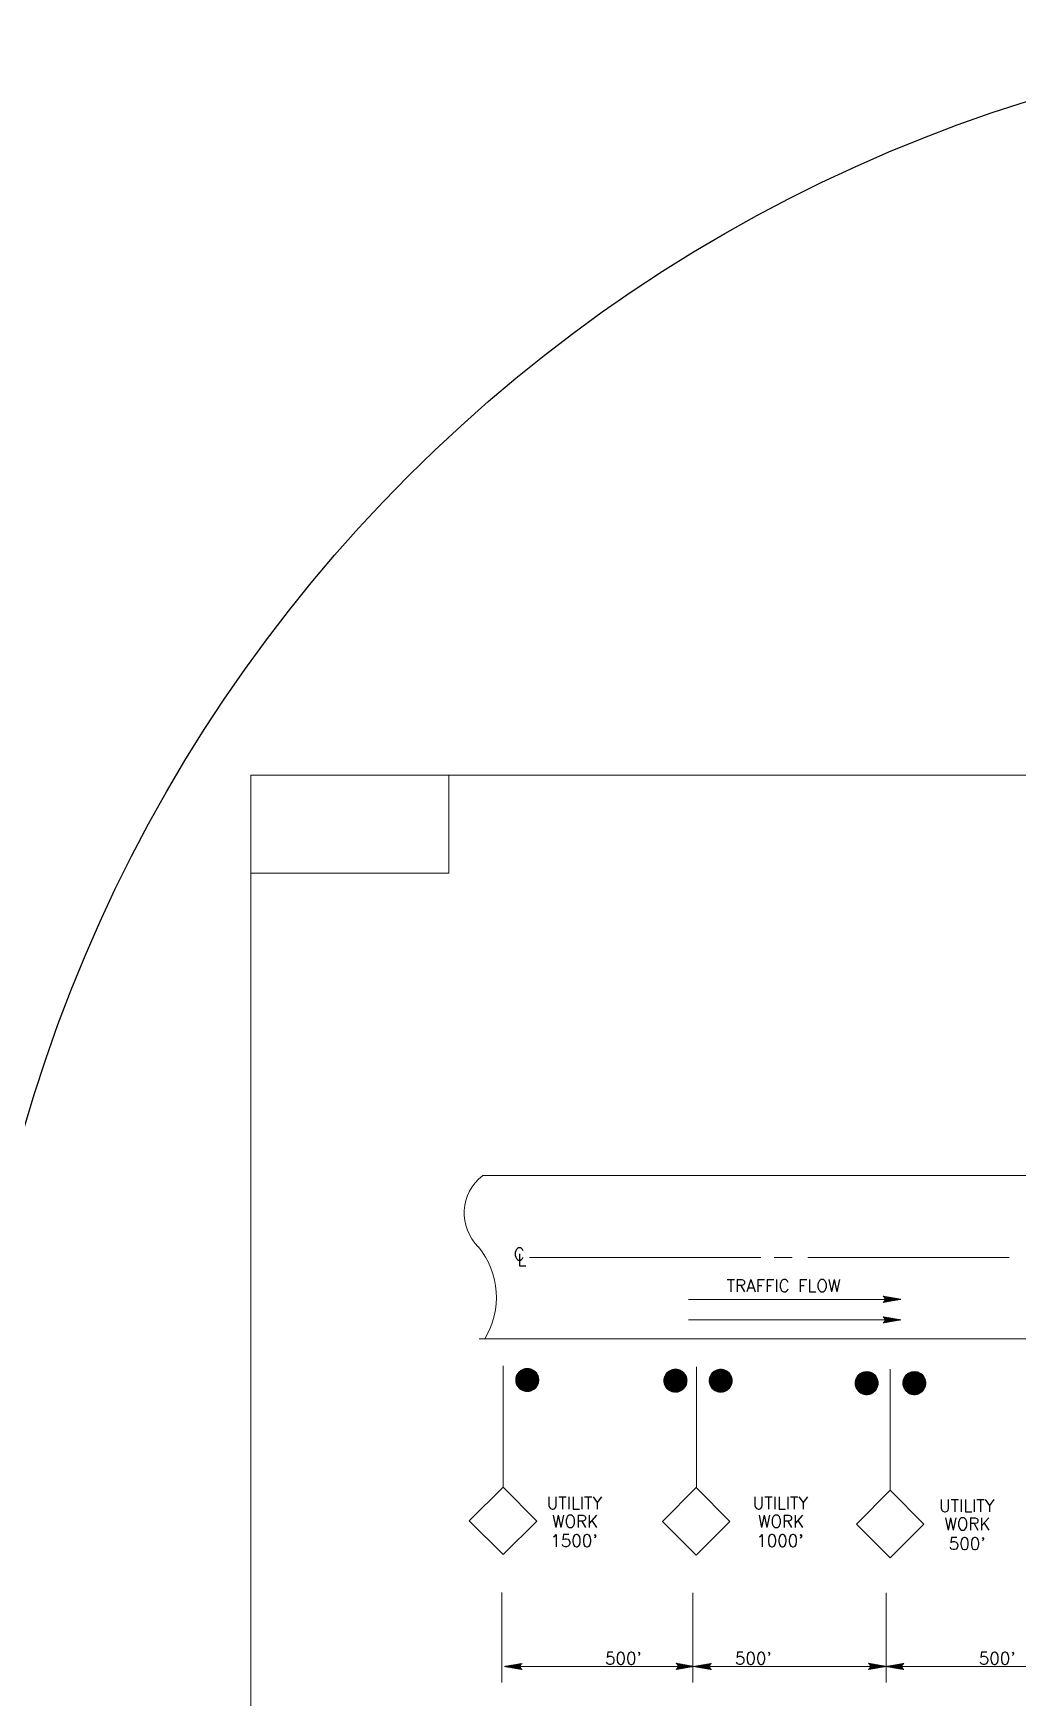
# Model space of a CAD drawing. Header units: feet. Extents: x -16154 to 3860, y -1534289809 to -1534279773.
# Drawn here: x -10083 to -9480, y -1534285388 to -1534284369 of the extents above; entities that cross this region are included whole.
import ezdxf
from ezdxf.enums import TextEntityAlignment as Align

# ---------------------------------------------------------------- set-up
doc = ezdxf.new("R2010")
doc.units = ezdxf.units.FT
doc.header["$MEASUREMENT"] = 0
for name, color, linetype, lineweight in [('16', 135, 'Continuous', 0), ('DoubleLaneStreetTRAFFIC_003 - 16', 135, 'Continuous', 0), ('DoubleLaneStreetTRAFFIC_003 - 4', 135, 'Continuous', 0), ('Level 18', 7, 'Continuous', 0), ('Level 3', 7, 'Continuous', 0), ('Level 63', 7, 'Continuous', 0)]:
    doc.layers.add(name, color=color, linetype=linetype, lineweight=lineweight)
doc.styles.add('ROMANS', font='romans.shx', dxfattribs={"height": 6.56168})

# ---------------------------------------------------------------- blocks, each defined once
blk = doc.blocks.new('*U4')
at = {"layer": 'Level 63', "color": 7, "linetype": 'Continuous', "lineweight": 0, "flags": 128}
blk.add_lwpolyline([(816.6, -518.9), (816.6, 518.9), (-816.6, 518.9), (-816.6, -518.9)], close=True, dxfattribs=at)
blk = doc.blocks.new('*U3')
at = {"layer": 'Level 3', "color": 7, "linetype": 'Continuous', "lineweight": 0, "flags": 128}
blk.add_lwpolyline([(-816.6, 518.9), (-695.3, 518.9), (-695.3, 458.8), (-816.6, 458.8)], close=True, dxfattribs=at)
at = {"layer": 'Level 63', "color": 7, "linetype": 'Continuous', "lineweight": 0}
blk.add_blockref('*U4', (0, 0), dxfattribs=at)
blk = doc.blocks.new('AHSOL')
at = {"layer": '16', "color": 135, "linetype": 'Continuous'}
for p, q in [((0.0003, 0.0003), (-0.0948, 0.0167)), ((0.0003, 0.0003), (-0.0948, -0.0161)), ((-0.0947, 0.0167), (-0.0946, 0.0167)), ((-0.0928, 0.0164), (-0.0654, -0.011)), ((-0.0919, 0.0148), (-0.0907, 0.016)), ((-0.0893, 0.0127), (-0.0867, 0.0153)), ((-0.0893, -0.0151), (-0.063, 0.0112)), ((-0.0876, 0.0098), (-0.0827, 0.0147)), ((-0.0872, 0.0154), (-0.0614, -0.0103)), ((-0.0865, -0.0077), (-0.0669, 0.0119)), ((-0.086, 0.0067), (-0.0788, 0.014)), ((-0.085, 0.0031), (-0.0748, 0.0133)), ((-0.085, -0.0015), (-0.0709, 0.0126)), ((-0.085, 0.0039), (-0.0694, -0.0117)), ((-0.0837, -0.0142), (-0.059, 0.0106)), ((-0.0816, 0.0144), (-0.0575, -0.0096)), ((-0.0781, -0.0132), (-0.055, 0.0099)), ((-0.076, 0.0135), (-0.0535, -0.009)), ((-0.0725, -0.0122), (-0.0511, 0.0092)), ((-0.0704, 0.0125), (-0.0496, -0.0083)), ((-0.0669, -0.0113), (-0.0471, 0.0085)), ((-0.0647, 0.0115), (-0.0456, -0.0076)), ((-0.0613, -0.0103), (-0.0432, 0.0078)), ((-0.0591, 0.0106), (-0.0416, -0.0069)), ((-0.0557, -0.0093), (-0.0392, 0.0071)), ((-0.0535, 0.0096), (-0.0377, -0.0062)), ((-0.0501, -0.0084), (-0.0353, 0.0065)), ((-0.0479, 0.0086), (-0.0337, -0.0055)), ((-0.0445, -0.0074), (-0.0313, 0.0058)), ((-0.0423, 0.0077), (-0.0298, -0.0049)), ((-0.0389, -0.0064), (-0.0273, 0.0051)), ((-0.0367, 0.0067), (-0.0258, -0.0042)), ((-0.0333, -0.0055), (-0.0234, 0.0044)), ((-0.0311, 0.0057), (-0.0219, -0.0035)), ((-0.0277, -0.0045), (-0.0194, 0.0037)), ((-0.0255, 0.0048), (-0.0179, -0.0028)), ((-0.022, -0.0035), (-0.0155, 0.0031)), ((-0.0199, 0.0038), (-0.0139, -0.0021)), ((-0.0164, -0.0026), (-0.0115, 0.0024)), ((-0.0143, 0.0028), (-0.01, -0.0015)), ((-0.0108, -0.0016), (-0.0075, 0.0017)), ((-0.0087, 0.0019), (-0.006, -0.0008)), ((-0.0052, -0.0006), (-0.0036, 0.001)), ((-0.0031, 0.0009), (-0.0021, -0.0001)), ((-0.0935, -0.0153), (-0.0931, -0.0158)), ((-0.0909, -0.0133), (-0.0891, -0.0151)), ((-0.0885, -0.0111), (-0.0852, -0.0144)), ((-0.0868, -0.0082), (-0.0812, -0.0137)), ((-0.0857, -0.0046), (-0.0773, -0.013)), ((-0.085, -0.0007), (-0.0733, -0.0124))]:
    blk.add_line(p, q, dxfattribs=at)
at = {"layer": '16', "color": 135, "linetype": 'Continuous', "flags": 128}
blk.add_lwpolyline([(-0.0948, 0.0167), (0.0003, 0.0003), (-0.0948, -0.0161), (-0.0925, -0.0148), (-0.0915, -0.0138), (-0.0902, -0.0128), (-0.0889, -0.0115), (-0.0883, -0.0108), (-0.0873, -0.0092), (-0.0866, -0.0079), (-0.086, -0.0066), (-0.0856, -0.0043), (-0.0853, -0.003), (-0.085, -0.002), (-0.085, 0.0023), (-0.085, 0.0043), (-0.086, 0.0066), (-0.0866, 0.0082), (-0.0876, 0.0098), (-0.0883, 0.0108), (-0.0889, 0.0118), (-0.0896, 0.0131), (-0.0909, 0.0141), (-0.0919, 0.0148), (-0.0925, 0.0154), (-0.0935, 0.0161)], close=True, dxfattribs=at)
at = {"layer": '16', "color": 135, "linetype": 'Continuous'}
blk.add_arc((-0.1036, 0.0003), 0.0186, 298.07249, 61.92751, dxfattribs=at)
blk = doc.blocks.new('*U177')
at = {"layer": 'DoubleLaneStreetTRAFFIC_003 - 4', "color": 135, "linetype": 'Continuous', "ltscale": 1.522829}
for p, q in [((-618.8, 272), (455.2, 272)), ((-590, 221.8), (-537.9, 221.8)), ((-448.1, 221.8), (-590, 221.8)), ((-428.9, 221.8), (-439.9, 221.8)), ((-295.9, 221.8), (-419.3, 221.8)), ((-492.4, 196.2), (-362.4, 196.2)), ((-492.4, 183.6), (-362.4, 183.6)), ((-620.7, 172.1), (463.1, 172.1)), ((-606.1, 155.4), (-606.1, 81.2)), ((-598.3, 147.3), (-591.8, 153.9)), ((-598.3, 147), (-591.4, 153.9)), ((-598.3, 146.6), (-591, 153.9)), ((-598.3, 146.3), (-590.7, 153.9)), ((-598.3, 147.7), (-592.2, 153.8)), ((-598.3, 146), (-590.4, 153.8)), ((-598.2, 148.1), (-592.6, 153.8)), ((-598.2, 145.6), (-590.1, 153.8)), ((-598.2, 145.4), (-589.8, 153.7)), ((-598.1, 148.6), (-593, 153.7)), ((-598.1, 145.1), (-589.5, 153.7)), ((-598, 144.8), (-589.2, 153.6)), ((-597.9, 149.1), (-593.5, 153.5)), ((-597.9, 144.5), (-589, 153.5)), ((-597.8, 144.3), (-588.7, 153.4)), ((-597.7, 149.7), (-594.1, 153.3)), ((-597.7, 144), (-588.4, 153.3)), ((-597.6, 143.8), (-588.2, 153.2)), ((-597.5, 143.5), (-588, 153.1)), ((-594.7, 153), (-585.1, 143.4)), ((-594.4, 153.1), (-585, 143.7)), ((-594.2, 153.2), (-584.8, 143.9)), ((-593.9, 153.4), (-584.7, 144.1)), ((-593.7, 153.5), (-584.6, 144.4)), ((-593.4, 153.5), (-584.5, 144.7)), ((-593.2, 153.6), (-584.5, 144.9)), ((-592.9, 153.7), (-584.4, 145.2)), ((-592.6, 153.8), (-584.3, 145.5)), ((-592.3, 153.8), (-584.3, 145.8)), ((-592, 153.8), (-584.2, 146.1)), ((-591.6, 153.9), (-584.2, 146.5)), ((-591.3, 153.9), (-584.2, 146.8)), ((-590.9, 153.9), (-584.2, 147.2)), ((-590.5, 153.8), (-584.2, 147.5)), ((-590.1, 153.8), (-584.3, 147.9)), ((-589.7, 153.7), (-584.4, 148.4)), ((-589.2, 153.6), (-584.5, 148.9)), ((-588.7, 153.4), (-584.7, 149.4)), ((-588, 153.1), (-585, 150)), ((-507.5, 147), (-501.1, 153.4)), ((-507.5, 146.6), (-500.7, 153.4)), ((-507.5, 146.3), (-500.4, 153.4)), ((-507.5, 145.9), (-500.1, 153.4)), ((-507.5, 145.6), (-499.7, 153.4)), ((-507.5, 147.4), (-501.5, 153.3)), ((-507.5, 145.3), (-499.4, 153.3)), ((-507.4, 147.8), (-502, 153.3)), ((-507.4, 145), (-499.1, 153.3)), ((-507.3, 144.7), (-498.8, 153.2)), ((-507.3, 148.3), (-502.4, 153.1)), ((-507.3, 144.4), (-498.5, 153.1)), ((-507.2, 144.1), (-498.3, 153.1)), ((-507.1, 148.8), (-503, 153)), ((-507.1, 143.9), (-498, 153)), ((-502.8, 153), (-493.8, 144.1)), ((-502.5, 153.1), (-493.7, 144.4)), ((-502.2, 153.2), (-493.7, 144.6)), ((-501.9, 153.3), (-493.6, 144.9)), ((-501.6, 153.3), (-493.5, 145.2)), ((-501.3, 153.4), (-493.5, 145.5)), ((-501, 153.4), (-493.5, 145.8)), ((-500.7, 153.4), (-493.4, 146.2)), ((-500.3, 153.4), (-493.4, 146.5)), ((-499.9, 153.4), (-493.5, 146.9)), ((-499.5, 153.4), (-493.5, 147.3)), ((-499.1, 153.3), (-493.6, 147.7)), ((-498.7, 153.2), (-493.7, 148.2)), ((-498.1, 153), (-493.8, 148.7)), ((-487.6, 154.9), (-487.6, 80.7)), ((-479.8, 147), (-473.4, 153.4)), ((-479.8, 146.6), (-473, 153.4)), ((-479.8, 146.2), (-472.7, 153.4)), ((-479.8, 145.9), (-472.3, 153.4)), ((-479.8, 145.6), (-472, 153.4)), ((-479.8, 147.4), (-473.8, 153.3)), ((-479.7, 147.8), (-474.2, 153.3)), ((-479.7, 145.3), (-471.7, 153.3)), ((-479.7, 145), (-471.4, 153.3)), ((-479.6, 144.7), (-471.1, 153.2)), ((-479.6, 148.3), (-474.7, 153.1)), ((-479.5, 144.4), (-470.8, 153.1)), ((-479.5, 144.1), (-470.5, 153.1)), ((-479.4, 148.8), (-475.2, 153)), ((-475.2, 153), (-466.2, 143.9)), ((-475, 153.1), (-466.1, 144.2)), ((-474.7, 153.1), (-466, 144.4)), ((-474.4, 153.2), (-465.9, 144.7)), ((-474.1, 153.3), (-465.8, 145)), ((-473.8, 153.3), (-465.8, 145.3)), ((-473.5, 153.4), (-465.8, 145.6)), ((-473.2, 153.4), (-465.7, 145.9)), ((-472.8, 153.4), (-465.7, 146.3)), ((-472.5, 153.4), (-465.7, 146.7)), ((-472.1, 153.4), (-465.8, 147)), ((-471.7, 153.3), (-465.8, 147.4)), ((-471.3, 153.2), (-465.9, 147.9)), ((-470.8, 153.1), (-466, 148.3)), ((-368.9, 153.4), (-368.9, 79.2)), ((-598.3, 147.8), (-590.3, 139.8)), ((-598.3, 147.5), (-590.6, 139.8)), ((-598.3, 147.1), (-591, 139.8)), ((-598.3, 146.8), (-591.3, 139.8)), ((-598.3, 146.4), (-591.7, 139.8)), ((-598.3, 146), (-592.1, 139.8)), ((-598.2, 148.1), (-590, 139.9)), ((-598.2, 145.6), (-592.5, 139.9)), ((-598.1, 148.7), (-589.4, 140)), ((-598.1, 148.4), (-589.7, 139.9)), ((-598.1, 145.2), (-592.9, 140)), ((-598, 148.9), (-589.2, 140.1)), ((-598, 144.7), (-593.4, 140.1)), ((-597.9, 149.2), (-588.9, 140.2)), ((-597.8, 149.4), (-588.6, 140.3)), ((-597.8, 144.1), (-594, 140.3)), ((-597.7, 149.7), (-588.4, 140.4)), ((-597.6, 149.9), (-588.1, 140.5)), ((-597.5, 150.2), (-587.9, 140.6)), ((-597.4, 143.3), (-587.7, 152.9)), ((-597.4, 143.4), (-594.7, 140.6)), ((-597.3, 150.4), (-594.9, 152.9)), ((-597.3, 150.4), (-587.7, 140.7)), ((-597.2, 143.1), (-587.5, 152.8)), ((-597.2, 150.6), (-587.5, 140.9)), ((-597.1, 142.9), (-587.3, 152.7)), ((-597.1, 150.8), (-587.3, 141)), ((-597, 142.7), (-587.1, 152.5)), ((-596.9, 151), (-587.1, 141.2)), ((-596.8, 142.5), (-586.9, 152.4)), ((-596.8, 151.2), (-586.9, 141.3)), ((-596.6, 142.3), (-586.7, 152.2)), ((-596.6, 151.4), (-586.7, 141.5)), ((-596.5, 142.1), (-586.5, 152)), ((-596.4, 151.6), (-586.5, 141.6)), ((-596.3, 141.9), (-586.3, 151.9)), ((-596.3, 151.8), (-586.3, 141.8)), ((-596.1, 152), (-586.1, 142)), ((-596.1, 141.7), (-586.2, 151.7)), ((-596, 141.6), (-586, 151.5)), ((-595.9, 152.1), (-586, 142.2)), ((-595.8, 141.4), (-585.8, 151.3)), ((-595.7, 152.3), (-585.8, 142.4)), ((-595.6, 141.2), (-585.7, 151.1)), ((-595.5, 152.5), (-585.6, 142.6)), ((-595.4, 141.1), (-585.5, 150.9)), ((-595.3, 152.6), (-585.5, 142.8)), ((-595.2, 140.9), (-585.4, 150.7)), ((-595.1, 152.7), (-585.3, 143)), ((-594.9, 152.9), (-585.2, 143.2)), ((-594.9, 140.8), (-585.2, 150.5)), ((-594.7, 140.7), (-585.1, 150.3)), ((-594.5, 140.6), (-585, 150)), ((-594.2, 140.4), (-584.9, 149.8)), ((-594, 140.3), (-584.8, 149.6)), ((-593.7, 140.2), (-584.7, 149.3)), ((-593.5, 140.1), (-584.6, 149.1)), ((-593.2, 140), (-584.5, 148.8)), ((-592.9, 140), (-584.4, 148.5)), ((-592.7, 139.9), (-584.3, 148.2)), ((-592.4, 139.9), (-584.3, 147.9)), ((-592, 139.8), (-584.2, 147.6)), ((-591.7, 139.8), (-584.2, 147.3)), ((-591.4, 139.8), (-584.2, 146.9)), ((-591, 139.8), (-584.2, 146.6)), ((-590.6, 139.8), (-584.2, 146.2)), ((-590.2, 139.8), (-584.3, 145.8)), ((-589.8, 139.9), (-584.4, 145.4)), ((-589.3, 140), (-584.5, 144.9)), ((-588.8, 140.2), (-584.6, 144.4)), ((-588.2, 140.5), (-584.9, 143.8)), ((-587.4, 140.9), (-585.4, 143)), ((-587.1, 152.5), (-585.5, 151)), ((-507.5, 147.5), (-499.4, 139.4)), ((-507.5, 147.2), (-499.7, 139.4)), ((-507.5, 146.8), (-500, 139.3)), ((-507.5, 146.5), (-500.3, 139.3)), ((-507.5, 146.2), (-500.7, 139.3)), ((-507.5, 145.8), (-501.1, 139.3)), ((-507.5, 145.4), (-501.5, 139.4)), ((-507.4, 147.8), (-499.1, 139.4)), ((-507.4, 145), (-501.9, 139.4)), ((-507.3, 148.3), (-498.5, 139.6)), ((-507.3, 148.1), (-498.8, 139.5)), ((-507.3, 144.5), (-502.4, 139.6)), ((-507.2, 148.6), (-498.2, 139.7)), ((-507.1, 148.9), (-498, 139.8)), ((-507.1, 144), (-502.9, 139.7)), ((-507, 143.6), (-497.8, 152.9)), ((-507, 149.1), (-497.7, 139.9)), ((-506.9, 143.4), (-497.5, 152.8)), ((-506.9, 149.4), (-497.5, 140)), ((-506.9, 143.4), (-503.5, 140)), ((-506.8, 149.4), (-503.6, 152.7)), ((-506.8, 143.1), (-497.3, 152.6)), ((-506.8, 149.6), (-497.2, 140.1)), ((-506.6, 142.9), (-497, 152.5)), ((-506.6, 149.8), (-497, 140.2)), ((-506.5, 142.7), (-496.8, 152.4)), ((-506.5, 150.1), (-496.8, 140.4)), ((-506.4, 150.3), (-504.4, 152.2)), ((-506.4, 142.5), (-496.6, 152.2)), ((-506.4, 150.3), (-496.6, 140.5)), ((-506.2, 142.3), (-496.4, 152.1)), ((-506.2, 150.5), (-496.4, 140.6)), ((-506.1, 142.1), (-496.2, 152)), ((-506.1, 150.7), (-496.2, 140.8)), ((-505.9, 141.9), (-496, 151.8)), ((-505.9, 150.9), (-496, 140.9)), ((-505.8, 141.7), (-495.8, 151.6)), ((-505.7, 151.1), (-495.8, 141.1)), ((-505.6, 141.5), (-495.6, 151.5)), ((-505.6, 151.3), (-495.6, 141.3)), ((-505.4, 151.4), (-495.4, 141.5)), ((-505.4, 141.3), (-495.4, 151.3)), ((-505.2, 151.6), (-495.2, 141.6)), ((-505.2, 141.1), (-495.3, 151.1)), ((-505.1, 141), (-495.1, 150.9)), ((-505, 151.8), (-495.1, 141.8)), ((-504.9, 140.8), (-495, 150.7)), ((-504.8, 151.9), (-494.9, 142)), ((-504.7, 140.7), (-494.8, 150.5)), ((-504.6, 152.1), (-494.8, 142.2)), ((-504.5, 140.5), (-494.7, 150.3)), ((-504.4, 152.2), (-494.6, 142.4)), ((-504.2, 152.4), (-494.5, 142.6)), ((-504.2, 140.4), (-494.5, 150.1)), ((-504, 152.5), (-494.4, 142.9)), ((-504, 140.2), (-494.4, 149.9)), ((-503.8, 152.6), (-494.2, 143.1)), ((-503.8, 140.1), (-494.3, 149.7)), ((-503.6, 140), (-494.1, 149.4)), ((-503.5, 152.7), (-494.1, 143.3)), ((-503.3, 152.8), (-494, 143.6)), ((-503.3, 139.9), (-494, 149.2)), ((-503.1, 139.8), (-493.9, 148.9)), ((-503, 152.9), (-493.9, 143.8)), ((-502.5, 139.6), (-493.7, 148.4)), ((-502.3, 139.5), (-493.7, 148.1)), ((-502, 139.5), (-493.6, 147.8)), ((-501.4, 139.4), (-493.5, 147.2)), ((-501.1, 139.3), (-493.5, 146.9)), ((-500.7, 139.3), (-493.4, 146.6)), ((-500, 139.3), (-493.5, 145.9)), ((-499.6, 139.4), (-493.5, 145.5)), ((-499.2, 139.4), (-493.6, 145.1)), ((-498.7, 139.5), (-493.7, 144.6)), ((-498.2, 139.7), (-493.8, 144.1)), ((-497.7, 139.9), (-494, 143.5)), ((-497.6, 152.8), (-494.1, 149.3)), ((-496.9, 140.3), (-494.4, 142.8)), ((-496.8, 152.4), (-494.5, 150)), ((-479.8, 147.3), (-471.9, 139.4)), ((-479.8, 147), (-472.2, 139.3)), ((-479.8, 146.6), (-472.5, 139.3)), ((-479.8, 146.3), (-472.9, 139.3)), ((-479.8, 145.9), (-473.2, 139.3)), ((-479.8, 145.5), (-473.6, 139.4)), ((-479.7, 147.9), (-471.3, 139.5)), ((-479.7, 147.6), (-471.6, 139.4)), ((-479.7, 145.1), (-474, 139.4)), ((-479.6, 148.2), (-471, 139.5)), ((-479.6, 144.6), (-474.5, 139.5)), ((-479.5, 148.4), (-470.7, 139.6)), ((-479.5, 144.2), (-475, 139.7)), ((-479.4, 143.9), (-470.3, 153)), ((-479.4, 148.7), (-470.4, 139.7)), ((-479.3, 143.6), (-470, 152.9)), ((-479.3, 149), (-470.2, 139.8)), ((-479.3, 143.6), (-475.5, 139.9)), ((-479.2, 143.4), (-469.8, 152.7)), ((-479.2, 149.2), (-469.9, 139.9)), ((-479.1, 149.4), (-475.8, 152.7)), ((-479.1, 149.4), (-469.7, 140)), ((-479, 143.1), (-469.5, 152.6)), ((-479, 149.7), (-469.5, 140.1)), ((-478.9, 142.9), (-469.3, 152.5)), ((-478.9, 149.9), (-469.2, 140.3)), ((-478.9, 142.9), (-476.3, 140.2)), ((-478.8, 142.7), (-469.1, 152.4)), ((-478.7, 150.2), (-476.6, 152.3)), ((-478.7, 142.5), (-468.9, 152.2)), ((-478.7, 150.1), (-469, 140.4)), ((-478.6, 150.3), (-468.8, 140.5)), ((-478.5, 142.3), (-468.7, 152.1)), ((-478.5, 150.5), (-468.6, 140.7)), ((-478.4, 142.1), (-468.5, 151.9)), ((-478.3, 150.7), (-468.4, 140.8)), ((-478.2, 141.9), (-468.3, 151.8)), ((-478.1, 150.9), (-468.2, 141)), ((-478, 141.7), (-468.1, 151.6)), ((-478, 151.1), (-468, 141.2)), ((-477.9, 141.5), (-467.9, 151.5)), ((-477.8, 151.3), (-467.8, 141.3)), ((-477.7, 141.3), (-467.7, 151.3)), ((-477.6, 151.5), (-467.6, 141.5)), ((-477.5, 141.1), (-467.5, 151.1)), ((-477.4, 151.7), (-467.5, 141.7)), ((-477.3, 141), (-467.4, 150.9)), ((-477.2, 151.8), (-467.3, 141.9)), ((-477.1, 140.8), (-467.2, 150.7)), ((-477, 152), (-467.2, 142.1)), ((-476.9, 140.7), (-467.1, 150.5)), ((-476.8, 152.1), (-467, 142.3)), ((-476.7, 140.5), (-466.9, 150.3)), ((-476.6, 152.3), (-466.9, 142.5)), ((-476.5, 140.4), (-466.8, 150.1)), ((-476.4, 152.4), (-466.7, 142.7)), ((-476.3, 140.2), (-466.7, 149.9)), ((-476.2, 152.5), (-466.6, 142.9)), ((-476.1, 140.1), (-466.5, 149.6)), ((-476, 152.7), (-466.5, 143.2)), ((-475.8, 140), (-466.4, 149.4)), ((-475.7, 152.8), (-466.4, 143.4)), ((-475.6, 139.9), (-466.3, 149.2)), ((-475.5, 152.9), (-466.3, 143.7)), ((-475.3, 139.8), (-466.2, 148.9)), ((-475.1, 139.7), (-466.1, 148.7)), ((-474.8, 139.6), (-466, 148.4)), ((-474.5, 139.5), (-465.9, 148.1)), ((-474.2, 139.5), (-465.9, 147.8)), ((-473.9, 139.4), (-465.8, 147.5)), ((-473.6, 139.4), (-465.8, 147.2)), ((-473.3, 139.3), (-465.7, 146.9)), ((-473, 139.3), (-465.7, 146.6)), ((-472.6, 139.3), (-465.7, 146.2)), ((-472.3, 139.3), (-465.7, 145.8)), ((-471.9, 139.4), (-465.8, 145.5)), ((-471.4, 139.4), (-465.8, 145)), ((-471, 139.5), (-465.9, 144.6)), ((-470.5, 139.7), (-466.1, 144.1)), ((-470.3, 152.9), (-466.2, 148.9)), ((-469.9, 139.9), (-466.3, 143.5)), ((-469.6, 152.7), (-466.5, 149.5)), ((-468.8, 152.2), (-467, 150.4)), ((-390.4, 145.5), (-384, 151.9)), ((-390.4, 145.2), (-383.6, 151.9)), ((-390.4, 144.8), (-383.3, 151.9)), ((-390.4, 144.5), (-382.9, 151.9)), ((-390.4, 144.1), (-382.6, 151.9)), ((-390.4, 145.6), (-382.6, 137.9)), ((-390.4, 145.2), (-383, 137.8)), ((-390.4, 144.9), (-383.3, 137.8)), ((-390.4, 144.5), (-383.7, 137.8)), ((-390.4, 144.1), (-384.1, 137.9)), ((-390.3, 145.9), (-384.4, 151.8)), ((-390.3, 143.8), (-382.3, 151.8)), ((-390.3, 143.5), (-382, 151.8)), ((-390.3, 146.2), (-382, 137.9)), ((-390.3, 145.9), (-382.3, 137.9)), ((-390.3, 143.7), (-384.5, 137.9)), ((-390.2, 146.4), (-384.8, 151.8)), ((-390.2, 143.2), (-381.7, 151.7)), ((-390.2, 146.5), (-381.7, 138)), ((-390.2, 143.3), (-384.9, 138)), ((-390.1, 142.9), (-381.4, 151.7)), ((-390.1, 146.8), (-385.3, 151.6)), ((-390.1, 147), (-381.2, 138.2)), ((-390.1, 146.8), (-381.5, 138.1)), ((-390.1, 142.8), (-385.4, 138.1)), ((-390, 142.7), (-381.1, 151.6)), ((-390, 147.3), (-380.9, 138.2)), ((-389.9, 147.4), (-385.8, 151.5)), ((-389.9, 142.4), (-380.9, 151.5)), ((-389.9, 147.5), (-380.7, 138.3)), ((-389.8, 142.2), (-380.6, 151.4)), ((-389.8, 147.8), (-380.4, 138.4)), ((-389.7, 141.9), (-380.4, 151.3)), ((-389.7, 148), (-386.5, 151.2)), ((-389.6, 141.7), (-380.1, 151.2)), ((-389.6, 148), (-380.2, 138.6)), ((-389.5, 141.4), (-379.9, 151)), ((-389.5, 148.3), (-379.9, 138.7)), ((-389.4, 141.2), (-379.7, 150.9)), ((-389.4, 148.5), (-379.7, 138.8)), ((-389.3, 148.7), (-379.5, 138.9)), ((-389.2, 141), (-379.5, 150.8)), ((-389.2, 148.9), (-387.3, 150.7)), ((-389.1, 140.8), (-379.3, 150.6)), ((-389.1, 148.9), (-379.3, 139.1)), ((-389, 149.1), (-379.1, 139.2)), ((-388.9, 140.6), (-379.1, 150.5)), ((-388.8, 140.4), (-378.9, 150.3)), ((-388.8, 149.3), (-378.9, 139.4)), ((-388.7, 149.5), (-378.7, 139.6)), ((-388.6, 140.2), (-378.7, 150.2)), ((-388.5, 140), (-378.5, 150)), ((-388.5, 149.7), (-378.5, 139.7)), ((-388.3, 149.9), (-378.3, 139.9)), ((-388.3, 139.8), (-378.3, 149.8)), ((-388.1, 150), (-378.2, 140.1)), ((-388.1, 139.7), (-378.1, 149.6)), ((-387.9, 150.2), (-378, 140.3)), ((-387.9, 139.5), (-378, 149.4)), ((-387.8, 150.4), (-377.8, 140.5)), ((-387.7, 139.3), (-377.8, 149.3)), ((-387.6, 150.5), (-377.7, 140.7)), ((-387.5, 139.2), (-377.7, 149.1)), ((-387.3, 150.7), (-377.5, 140.9)), ((-387.3, 139), (-377.5, 148.8)), ((-387.1, 150.8), (-377.4, 141.1)), ((-387.1, 138.9), (-377.4, 148.6)), ((-386.9, 150.9), (-377.3, 141.3)), ((-386.9, 138.8), (-377.2, 148.4)), ((-386.7, 151.1), (-377.1, 141.5)), ((-386.7, 138.6), (-377.1, 148.2)), ((-386.5, 151.2), (-377, 141.8)), ((-386.4, 138.5), (-377, 148)), ((-386.2, 151.3), (-376.9, 142)), ((-386.2, 138.4), (-376.9, 147.7)), ((-386, 151.4), (-376.8, 142.2)), ((-385.9, 138.3), (-376.8, 147.5)), ((-385.7, 151.5), (-376.7, 142.5)), ((-385.7, 138.2), (-376.7, 147.2)), ((-385.4, 151.6), (-376.6, 142.8)), ((-385.4, 138.1), (-376.6, 146.9)), ((-385.2, 151.7), (-376.5, 143)), ((-385.1, 138), (-376.5, 146.7)), ((-384.9, 151.8), (-376.5, 143.3)), ((-384.8, 138), (-376.4, 146.4)), ((-384.6, 151.8), (-376.4, 143.6)), ((-384.6, 137.9), (-376.4, 146.1)), ((-384.3, 151.9), (-376.3, 143.9)), ((-384.2, 137.9), (-376.3, 145.8)), ((-384, 151.9), (-376.3, 144.2)), ((-383.9, 137.8), (-376.3, 145.5)), ((-383.6, 151.9), (-376.3, 144.6)), ((-383.6, 137.8), (-376.3, 145.1)), ((-383.3, 151.9), (-376.3, 144.9)), ((-383.2, 137.8), (-376.3, 144.8)), ((-382.9, 151.9), (-376.3, 145.3)), ((-382.9, 137.8), (-376.3, 144.4)), ((-382.5, 151.9), (-376.3, 145.7)), ((-382.5, 137.9), (-376.3, 144)), ((-382.1, 151.8), (-376.4, 146.1)), ((-382.1, 137.9), (-376.4, 143.6)), ((-381.7, 151.7), (-376.5, 146.5)), ((-381.6, 138), (-376.5, 143.2)), ((-381.2, 151.6), (-376.6, 147)), ((-380.6, 151.4), (-376.8, 147.6)), ((-380, 151.1), (-377.1, 148.2)), ((-378.9, 150.4), (-377.8, 149.3)), ((-361.2, 145.2), (-354.4, 151.9)), ((-361.2, 144.8), (-354.1, 151.9)), ((-361.2, 144.5), (-353.7, 151.9)), ((-361.2, 145.4), (-353.6, 137.8)), ((-361.2, 145.1), (-353.9, 137.8)), ((-361.2, 144.7), (-354.3, 137.8)), ((-361.2, 144.4), (-354.6, 137.8)), ((-361.1, 145.6), (-354.8, 151.9)), ((-361.1, 144.2), (-353.4, 151.9)), ((-361.1, 143.8), (-353.1, 151.9)), ((-361.1, 146), (-355.2, 151.8)), ((-361.1, 146.1), (-352.9, 137.9)), ((-361.1, 145.7), (-353.2, 137.9)), ((-361.1, 144), (-355, 137.9)), ((-361.1, 143.6), (-355.4, 137.9)), ((-361, 146.4), (-355.7, 151.8)), ((-361, 143.5), (-352.8, 151.8)), ((-361, 143.2), (-352.5, 151.7)), ((-361, 146.6), (-352.4, 138)), ((-361, 146.4), (-352.6, 138)), ((-360.9, 143), (-352.2, 151.7)), ((-360.9, 146.9), (-356.1, 151.6)), ((-360.9, 146.9), (-352.1, 138.1)), ((-360.9, 143.1), (-355.9, 138)), ((-360.8, 142.7), (-351.9, 151.6)), ((-360.8, 147.2), (-351.8, 138.2)), ((-360.7, 142.4), (-351.7, 151.5)), ((-360.7, 147.4), (-356.7, 151.4)), ((-360.7, 147.4), (-351.6, 138.3)), ((-360.6, 142.2), (-351.4, 151.4)), ((-360.6, 147.7), (-351.3, 138.4)), ((-360.5, 141.9), (-351.2, 151.3)), ((-360.5, 147.9), (-351.1, 138.5)), ((-360.4, 148.1), (-357.3, 151.2)), ((-360.4, 141.7), (-350.9, 151.2)), ((-360.4, 148.2), (-350.8, 138.6)), ((-360.3, 141.5), (-350.7, 151.1)), ((-360.2, 141.2), (-350.5, 150.9)), ((-360.2, 148.4), (-350.6, 138.8)), ((-360.1, 148.6), (-350.4, 138.9)), ((-360, 141), (-350.3, 150.8)), ((-360, 148.8), (-350.2, 139)), ((-359.9, 149), (-358.2, 150.6)), ((-359.9, 140.8), (-350.1, 150.6)), ((-359.8, 149), (-350, 139.2)), ((-359.7, 140.6), (-349.9, 150.5)), ((-359.7, 149.2), (-349.8, 139.3)), ((-359.6, 140.4), (-349.7, 150.3)), ((-359.5, 149.4), (-349.6, 139.5)), ((-359.4, 140.2), (-349.5, 150.2)), ((-359.3, 140), (-349.3, 150)), ((-359.3, 149.6), (-349.4, 139.7)), ((-359.2, 149.8), (-349.2, 139.8)), ((-359.1, 139.9), (-349.1, 149.8)), ((-359, 150), (-349, 140)), ((-358.9, 139.7), (-348.9, 149.7)), ((-358.8, 150.1), (-348.8, 140.2)), ((-358.7, 139.5), (-348.8, 149.5)), ((-358.6, 150.3), (-348.7, 140.4)), ((-358.5, 139.4), (-348.6, 149.3)), ((-358.4, 150.5), (-348.5, 140.6)), ((-358.3, 139.2), (-348.5, 149.1)), ((-358.2, 150.6), (-348.4, 140.8)), ((-358.1, 139.1), (-348.3, 148.9)), ((-358, 150.8), (-348.2, 141)), ((-357.9, 138.9), (-348.2, 148.7)), ((-357.8, 150.9), (-348.1, 141.2)), ((-357.7, 138.8), (-348, 148.4)), ((-357.6, 151), (-348, 141.4)), ((-357.5, 138.7), (-347.9, 148.2)), ((-357.3, 151.1), (-347.8, 141.7)), ((-357.2, 138.5), (-347.8, 148)), ((-357.1, 151.3), (-347.7, 141.9)), ((-357, 138.4), (-347.7, 147.7)), ((-356.9, 151.4), (-347.6, 142.1)), ((-356.7, 138.3), (-347.6, 147.5)), ((-356.6, 151.5), (-347.5, 142.4)), ((-356.5, 138.2), (-347.5, 147.2)), ((-356.3, 151.6), (-347.4, 142.6)), ((-356.2, 138.1), (-347.4, 147)), ((-356.1, 151.7), (-347.3, 142.9)), ((-355.9, 138.1), (-347.3, 146.7)), ((-355.8, 151.7), (-347.3, 143.2)), ((-355.7, 138), (-347.2, 146.4)), ((-355.5, 151.8), (-347.2, 143.5)), ((-355.4, 137.9), (-347.2, 146.1)), ((-355.2, 151.8), (-347.1, 143.8)), ((-355.1, 137.9), (-347.1, 145.8)), ((-354.9, 151.9), (-347.1, 144.1)), ((-354.7, 137.8), (-347.1, 145.5)), ((-354.6, 151.9), (-347.1, 144.4)), ((-354.4, 137.8), (-347.1, 145.2)), ((-354.2, 151.9), (-347.1, 144.8)), ((-354.1, 137.8), (-347.1, 144.8)), ((-353.9, 151.9), (-347.1, 145.1)), ((-353.7, 137.8), (-347.1, 144.4)), ((-353.5, 151.9), (-347.1, 145.5)), ((-353.3, 137.9), (-347.1, 144.1)), ((-353.1, 151.9), (-347.1, 145.9)), ((-352.9, 137.9), (-347.2, 143.6)), ((-352.7, 151.8), (-347.2, 146.3)), ((-352.4, 138), (-347.3, 143.2)), ((-352.2, 151.7), (-347.3, 146.8)), ((-351.7, 151.5), (-347.5, 147.3)), ((-351.1, 151.2), (-347.8, 147.9)), ((-350.2, 150.8), (-348.2, 148.7)), ((-596.7, 142.3), (-595.8, 141.4)), ((-506.5, 142.6), (-504.2, 140.4)), ((-478, 141.6), (-477.6, 141.2)), ((-469.2, 140.3), (-466.7, 142.8)), ((-389.9, 142.3), (-385.9, 138.3)), ((-389.6, 141.6), (-386.6, 138.6)), ((-389, 140.7), (-387.5, 139.2)), ((-381.1, 138.2), (-376.6, 142.7)), ((-380.5, 138.4), (-376.9, 142.1)), ((-379.8, 138.7), (-377.2, 141.4)), ((-378.5, 139.8), (-378.3, 139.9)), ((-360.8, 142.6), (-356.4, 138.2)), ((-360.6, 142), (-357, 138.4)), ((-360.2, 141.3), (-357.7, 138.8)), ((-351.9, 138.2), (-347.4, 142.7)), ((-351.4, 138.4), (-347.6, 142.1)), ((-350.7, 138.7), (-348, 141.4)), ((-349.5, 139.5), (-348.8, 140.3)), ((-606.9, -38.5), (-606.9, 16.7)), ((-489.8, -38.5), (-489.8, 16.4)), ((-371.4, -38.5), (-371.4, 16.4)), ((-605.3, -28.7), (-489.3, -28.7)), ((-489.3, -28.7), (-371.4, -28.7)), ((-371.4, -28.7), (-252.9, -28.7))]:
    blk.add_line(p, q, dxfattribs=at)
at = {"layer": 'DoubleLaneStreetTRAFFIC_003 - 4', "color": 135, "linetype": 'Continuous', "ltscale": 1.522829, "flags": 128}
for points in [[(-626.8, 60.5), (-606.1, 81.2), (-585.4, 60.4), (-606.1, 39.8)], [(-508.5, 60.2), (-487.8, 80.9), (-467.1, 60.2), (-487.7, 39.5)], [(-389.6, 58.5), (-368.9, 79.2), (-348.2, 58.5), (-368.9, 37.8)]]:
    blk.add_lwpolyline(points, close=True, dxfattribs=at)
at = {"layer": 'DoubleLaneStreetTRAFFIC_003 - 4', "color": 135, "linetype": 'Continuous', "ltscale": 1.522829}
for centre in [(-591.3, 146.8), (-500.5, 146.4), (-472.8, 146.4), (-383.3, 144.9), (-354.1, 144.9)]:
    blk.add_circle(centre, 7.06, dxfattribs=at)
for centre, radius, start, end in [((-600.8, 249.1), 29.1, 128.2157, 225.3027), ((-659.2, 197.5), 49, 328.7138, 39.1625)]:
    blk.add_arc(centre, radius, start, end, dxfattribs=at)
at = {"layer": 'DoubleLaneStreetTRAFFIC_003 - 16', "color": 135, "linetype": 'Continuous', "ltscale": 1.522829, "xscale": 114.2121669744367, "yscale": 114.2121669744367, "zscale": 114.2121669744367}
for p in [(-362.4, 196.2), (-362.4, 183.6), (-489.3, -28.7), (-371.4, -28.7)]:
    blk.add_blockref('AHSOL', p, dxfattribs=at)
at = {"layer": 'DoubleLaneStreetTRAFFIC_003 - 16', "color": 135, "linetype": 'Continuous', "ltscale": 1.522829, "xscale": 114.2121669744367, "yscale": 114.2121669744367, "zscale": 114.2121669744367, "rotation": 180}
for p in [(-605.3, -28.7), (-489.3, -28.7), (-371.4, -28.7)]:
    blk.add_blockref('AHSOL', p, dxfattribs=at)
at = {"layer": 'DoubleLaneStreetTRAFFIC_003 - 4', "color": 135, "linetype": 'Continuous', "style": 'ROMANS'}
for s, height, p in [('C', 7.49, (-596.2, 224)), ('L', 7.49, (-594.6, 220.4)), ('TRAFFIC FLOW', 7.494, (-434.2, 204.6)), ('UTILITY', 7.49, (-562.4, 71.5)), ('UTILITY', 7.49, (-436.2, 71.5)), ('UTILITY', 7.49, (-322, 69.8)), ('WORK', 7.49, (-562, 60.2)), ('WORK', 7.49, (-435.8, 60.2)), ('WORK', 7.49, (-321.6, 58.6)), ("1500'", 7.49, (-562.7, 48.3)), ("1000'", 7.49, (-436.5, 48.3)), ("500'", 7.49, (-321.7, 46.6))]:
    blk.add_text(s, height=height, dxfattribs=at).set_placement(p, align=Align.MIDDLE_CENTER)
for p in [(-543.6, -23.7), (-464, -23.7), (-314.6, -23.7)]:
    blk.add_text("500'", height=7.49, dxfattribs=at).set_placement(p, align=Align.MIDDLE_LEFT)

msp = doc.modelspace()

# ---------------------------------------------------------------- linework, layer by layer
at = {"layer": 'Level 18', "color": 1, "linetype": 'Continuous', "lineweight": 30, "ltscale": 8.004}
msp.add_circle((-9199, -1534285294), 925.4, dxfattribs=at)

# ---------------------------------------------------------------- block references
at = {"layer": 'DoubleLaneStreetTRAFFIC_003 - 4', "color": 135, "linetype": 'Continuous', "ltscale": 1.522829}
msp.add_blockref('*U177', (-9189.4, -1534285340.5), dxfattribs=at)
at = {"layer": 'Level 63', "color": 7, "linetype": 'Continuous', "lineweight": 0}
msp.add_blockref('*U3', (-9133.5, -1534285342), dxfattribs=at)

doc.saveas('drawing.dxf')
